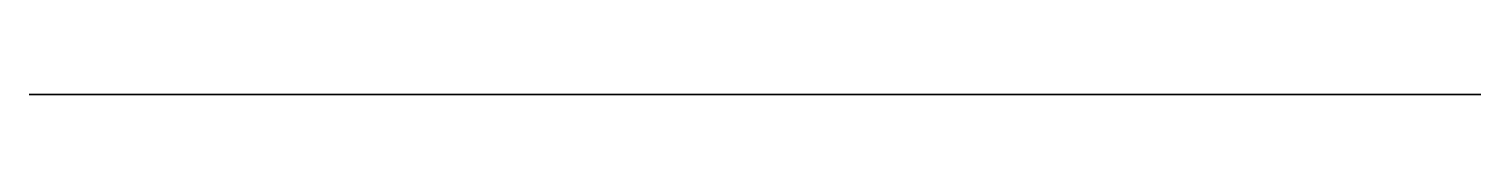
# Model space of a CAD drawing. Header units: millimetres. Extents: x 155.1 to 173.8, y 0 to 0.
import ezdxf

# ---------------------------------------------------------------- set-up
doc = ezdxf.new("R2010")
doc.units = ezdxf.units.MM
doc.layers.get('0').update_dxf_attribs({"color": 173, "true_color": 0x5858e1})

msp = doc.modelspace()

# ---------------------------------------------------------------- linework, layer by layer
at = {"color": 74, "true_color": 0x58b11b, "extrusion": (0, -1, -1.19209e-07)}
msp.add_lwpolyline([(169.361, -125.743), (173.77, -125.743), (173.77, -214.518), (155.108, -214.518), (155.108, -194.964), (157.367, -192.878), (157.367, -132.373), (155.108, -130.148), (155.108, -111.057), (156.069, -111.068), (157.024, -111.145), (157.969, -111.286), (158.901, -111.492), (159.817, -111.76), (160.713, -112.092), (161.586, -112.484), (162.433, -112.938), (163.248, -113.449), (164.022, -114.012), (164.754, -114.626), (165.442, -115.288), (166.083, -115.995), (166.674, -116.745), (167.214, -117.536), (167.7, -118.365), (167.918, -118.792), (168.114, -119.226), (168.289, -119.666), (168.445, -120.111), (168.583, -120.562), (168.705, -121.018), (168.907, -121.942), (169.061, -122.88), (169.181, -123.828)], close=True, dxfattribs=at)

doc.saveas('drawing.dxf')
